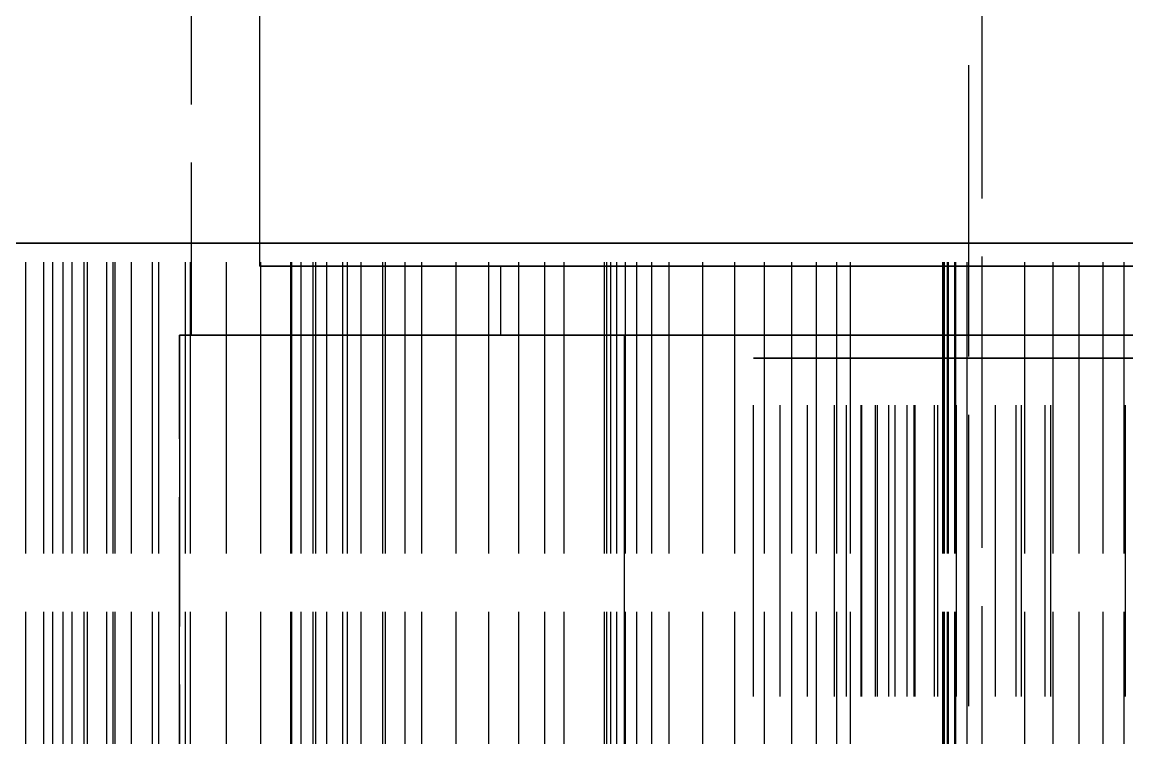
# Model space of a CAD drawing. Header units: millimetres. Extents: x -9 to 243, y -53 to 196.
# Drawn here: x 152.163 to 156.981, y 21.644 to 24.764 of the extents above; entities that cross this region are included whole.
import ezdxf

# ---------------------------------------------------------------- set-up
doc = ezdxf.new("R2010")
doc.units = ezdxf.units.MM
doc.linetypes.add('DASHED', pattern=[1.524, 1.27, -0.254])
doc.layers.add('HIDDEN', color=8, linetype='DASHED')

msp = doc.modelspace()

# ---------------------------------------------------------------- linework, layer by layer
at = {"layer": 'HIDDEN'}
for points in [[(156.35, -20.2), (156.35, 32.4)], [(156.29, 26.1), (156.29, -11.6)], [(153.2, 23.7), (153.2, 25.8)], [(152.9, 25.67574), (152.9, 23.4)], [(162.77063, 23.8), (162.16746, 23.8), (161.56429, 23.8), (160.96111, 23.8), (160.35794, 23.8), (159.75476, 23.8), (159.15159, 23.8), (158.54841, 23.8), (157.94524, 23.8), (157.34206, 23.8), (156.73889, 23.8), (156.13571, 23.8), (155.53254, 23.8), (154.92937, 23.8), (154.32619, 23.8), (153.72302, 23.8), (153.11984, 23.8), (152.51667, 23.8), (151.91349, 23.8)], [(151.91349, 23.8), (152.21508, 23.8), (152.51667, 23.8), (152.81825, 23.8), (153.11984, 23.8), (153.42143, 23.8), (153.72302, 23.8), (154.0246, 23.8), (154.32619, 23.8), (154.62778, 23.8), (154.92937, 23.8), (155.23095, 23.8), (155.53254, 23.8), (155.83413, 23.8), (156.13571, 23.8), (156.4373, 23.8), (156.73889, 23.8), (157.04048, 23.8), (157.34206, 23.8), (157.64365, 23.8), (157.94524, 23.8), (158.24683, 23.8), (158.54841, 23.8), (158.85, 23.8)], [(152.29646, 23.8), (152.13473, 23.8)], [(152.13473, 23.8), (152.29646, 23.8)], [(152.38156, 23.8), (152.17957, 23.8)], [(152.17957, 23.8), (152.25776, 23.8)], [(152.25776, 23.8), (152.17957, 23.8)], [(152.17957, 23.8), (152.38156, 23.8)], [(152.17957, 19.4), (152.17957, 23.8)], [(152.17957, 19.4), (152.17957, 23.8)], [(152.25776, 23.8), (152.34254, 23.8)], [(152.34254, 23.8), (152.25776, 23.8)], [(152.25776, 19.4), (152.25776, 23.8)], [(152.25776, 19.4), (152.25776, 23.8)], [(152.44796, 23.8), (152.29646, 23.8)], [(152.29646, 23.8), (152.44796, 23.8)], [(152.29646, 19.4), (152.29646, 23.8)], [(152.29646, 19.4), (152.29646, 23.8)], [(152.34254, 23.8), (152.43416, 23.8)], [(152.43416, 23.8), (152.34254, 23.8)], [(152.34254, 19.4), (152.34254, 23.8)], [(152.34254, 19.4), (152.34254, 23.8)], [(152.55946, 23.8), (152.38156, 23.8)], [(152.38156, 23.8), (152.55946, 23.8)], [(152.38156, 19.4), (152.38156, 23.8)], [(152.38156, 19.4), (152.38156, 23.8)], [(152.43416, 23.8), (152.5331, 23.8)], [(152.5331, 23.8), (152.43416, 23.8)], [(152.43416, 19.4), (152.43416, 23.8)], [(152.43416, 19.4), (152.43416, 23.8)], [(152.56935, 23.8), (152.44796, 23.8)], [(152.44796, 23.8), (152.56935, 23.8)], [(152.44796, 19.4), (152.44796, 23.8)], [(152.44796, 19.4), (152.44796, 23.8)], [(152.5331, 23.8), (152.64041, 23.8)], [(152.64041, 23.8), (152.5331, 23.8)], [(152.5331, 19.4), (152.5331, 23.8)], [(152.5331, 19.4), (152.5331, 23.8)], [(152.73148, 23.8), (152.55946, 23.8)], [(152.55946, 23.8), (152.73148, 23.8)], [(152.55946, 19.4), (152.55946, 23.8)], [(152.55946, 19.4), (152.55946, 23.8)], [(152.87501, 23.8), (152.87015, 23.8), (152.8653, 23.8), (152.86045, 23.8), (152.8556, 23.8), (152.85075, 23.8), (152.8459, 23.8), (152.84104, 23.8), (152.83619, 23.8), (152.83134, 23.8), (152.82649, 23.8), (152.82164, 23.8), (152.81679, 23.8), (152.81193, 23.8), (152.80708, 23.8), (152.80223, 23.8), (152.79738, 23.8), (152.79253, 23.8), (152.78768, 23.8), (152.78282, 23.8), (152.77797, 23.8), (152.77312, 23.8), (152.76827, 23.8), (152.76342, 23.8), (152.75857, 23.8), (152.75371, 23.8), (152.74886, 23.8), (152.74401, 23.8), (152.73916, 23.8), (152.73431, 23.8), (152.72946, 23.8), (152.7246, 23.8), (152.71975, 23.8), (152.7149, 23.8), (152.71005, 23.8), (152.7052, 23.8), (152.70035, 23.8), (152.69549, 23.8), (152.69064, 23.8), (152.68579, 23.8), (152.68094, 23.8), (152.67609, 23.8), (152.67124, 23.8), (152.66638, 23.8), (152.66153, 23.8), (152.65668, 23.8), (152.65183, 23.8), (152.64698, 23.8), (152.64213, 23.8), (152.63727, 23.8), (152.63242, 23.8), (152.62757, 23.8), (152.62272, 23.8), (152.61787, 23.8), (152.61302, 23.8), (152.60816, 23.8), (152.60331, 23.8), (152.59846, 23.8), (152.59361, 23.8), (152.58876, 23.8), (152.58391, 23.8), (152.57905, 23.8), (152.5742, 23.8), (152.56935, 23.8)], [(152.56935, 23.8), (152.5742, 23.8), (152.57905, 23.8), (152.58391, 23.8), (152.58876, 23.8), (152.59361, 23.8), (152.59846, 23.8), (152.60331, 23.8), (152.60816, 23.8), (152.61302, 23.8), (152.61787, 23.8), (152.62272, 23.8), (152.62757, 23.8), (152.63242, 23.8), (152.63727, 23.8), (152.64213, 23.8), (152.64698, 23.8), (152.65183, 23.8), (152.65668, 23.8), (152.66153, 23.8), (152.66638, 23.8), (152.67124, 23.8), (152.67609, 23.8), (152.68094, 23.8), (152.68579, 23.8), (152.69064, 23.8), (152.69549, 23.8), (152.70035, 23.8), (152.7052, 23.8), (152.71005, 23.8), (152.7149, 23.8), (152.71975, 23.8), (152.7246, 23.8), (152.72946, 23.8), (152.73431, 23.8), (152.73916, 23.8), (152.74401, 23.8), (152.74886, 23.8), (152.75371, 23.8), (152.75857, 23.8), (152.76342, 23.8), (152.76827, 23.8), (152.77312, 23.8), (152.77797, 23.8), (152.78282, 23.8), (152.78768, 23.8), (152.79253, 23.8), (152.79738, 23.8), (152.80223, 23.8), (152.80708, 23.8), (152.81193, 23.8), (152.81679, 23.8), (152.82164, 23.8), (152.82649, 23.8), (152.83134, 23.8), (152.83619, 23.8), (152.84104, 23.8), (152.8459, 23.8), (152.85075, 23.8), (152.8556, 23.8), (152.86045, 23.8), (152.8653, 23.8), (152.87015, 23.8), (152.87501, 23.8)], [(152.56935, 19.4), (152.56935, 23.8)], [(152.56935, 19.4), (152.56935, 23.8)], [(152.64041, 23.8), (152.75952, 23.8)], [(152.75952, 23.8), (152.64041, 23.8)], [(152.64041, 19.4), (152.64041, 23.8)], [(152.64041, 19.4), (152.64041, 23.8)], [(152.89697, 23.8), (152.73148, 23.8)], [(152.73148, 23.8), (152.89697, 23.8)], [(152.73148, 19.4), (152.73148, 23.8)], [(152.73148, 19.4), (152.73148, 23.8)], [(152.75952, 23.8), (152.87501, 23.8)], [(152.87501, 23.8), (152.75952, 23.8)], [(152.75952, 19.4), (152.75952, 23.8)], [(152.75952, 19.4), (152.75952, 23.8)], [(152.87501, 19.4), (152.87501, 23.8)], [(152.87501, 19.4), (152.87501, 23.8)], [(153.05501, 23.8), (152.89697, 23.8)], [(152.89697, 23.8), (153.05501, 23.8)], [(152.89697, 19.4), (152.89697, 23.8)], [(152.89697, 19.4), (152.89697, 23.8)], [(153.20404, 23.8), (153.05501, 23.8)], [(153.05501, 23.8), (153.20404, 23.8)], [(153.05501, 19.4), (153.05501, 23.8)], [(153.05501, 19.4), (153.05501, 23.8)], [(153.33972, 23.8), (153.20404, 23.8)], [(153.20404, 23.8), (153.33972, 23.8)], [(153.20404, 19.4), (153.20404, 23.8)], [(153.20404, 19.4), (153.20404, 23.8)], [(153.58166, 23.8), (153.33554, 23.8)], [(153.33554, 23.8), (153.37988, 23.8)], [(153.37988, 23.8), (153.33554, 23.8)], [(153.33554, 23.8), (153.58166, 23.8)], [(153.33554, 19.4), (153.33554, 23.8)], [(153.33554, 19.4), (153.33554, 23.8)], [(153.4442, 23.8), (153.33972, 23.8)], [(153.33972, 23.8), (153.4442, 23.8)], [(153.33972, 19.4), (153.33972, 23.8)], [(153.33972, 19.4), (153.33972, 23.8)], [(153.37988, 23.8), (153.4321, 23.8)], [(153.4321, 23.8), (153.37988, 23.8)], [(153.37988, 19.4), (153.37988, 23.8)], [(153.37988, 19.4), (153.37988, 23.8)], [(153.4321, 23.8), (153.49259, 23.8)], [(153.49259, 23.8), (153.4321, 23.8)], [(153.4321, 19.4), (153.4321, 23.8)], [(153.4321, 19.4), (153.4321, 23.8)], [(153.83323, 23.8), (153.82705, 23.8), (153.82088, 23.8), (153.8147, 23.8), (153.80853, 23.8), (153.80235, 23.8), (153.79618, 23.8), (153.79, 23.8), (153.78383, 23.8), (153.77765, 23.8), (153.77148, 23.8), (153.7653, 23.8), (153.75913, 23.8), (153.75295, 23.8), (153.74678, 23.8), (153.7406, 23.8), (153.73443, 23.8), (153.72825, 23.8), (153.72208, 23.8), (153.7159, 23.8), (153.70973, 23.8), (153.70355, 23.8), (153.69738, 23.8), (153.6912, 23.8), (153.68503, 23.8), (153.67885, 23.8), (153.67268, 23.8), (153.6665, 23.8), (153.66033, 23.8), (153.65415, 23.8), (153.64798, 23.8), (153.6418, 23.8), (153.63563, 23.8), (153.62945, 23.8), (153.62328, 23.8), (153.6171, 23.8), (153.61093, 23.8), (153.60475, 23.8), (153.59858, 23.8), (153.5924, 23.8), (153.58623, 23.8), (153.58005, 23.8), (153.57388, 23.8), (153.5677, 23.8), (153.56153, 23.8), (153.55535, 23.8), (153.54918, 23.8), (153.543, 23.8), (153.53683, 23.8), (153.53065, 23.8), (153.52448, 23.8), (153.5183, 23.8), (153.51213, 23.8), (153.50595, 23.8), (153.49978, 23.8), (153.4936, 23.8), (153.48743, 23.8), (153.48125, 23.8), (153.47508, 23.8), (153.4689, 23.8), (153.46273, 23.8), (153.45655, 23.8), (153.45038, 23.8), (153.4442, 23.8)], [(153.4442, 23.8), (153.45038, 23.8), (153.45655, 23.8), (153.46273, 23.8), (153.4689, 23.8), (153.47508, 23.8), (153.48125, 23.8), (153.48743, 23.8), (153.4936, 23.8), (153.49978, 23.8), (153.50595, 23.8), (153.51213, 23.8), (153.5183, 23.8), (153.52448, 23.8), (153.53065, 23.8), (153.53683, 23.8), (153.543, 23.8), (153.54918, 23.8), (153.55535, 23.8), (153.56153, 23.8), (153.5677, 23.8), (153.57388, 23.8), (153.58005, 23.8), (153.58623, 23.8), (153.5924, 23.8), (153.59858, 23.8), (153.60475, 23.8), (153.61093, 23.8), (153.6171, 23.8), (153.62328, 23.8), (153.62945, 23.8), (153.63563, 23.8), (153.6418, 23.8), (153.64798, 23.8), (153.65415, 23.8), (153.66033, 23.8), (153.6665, 23.8), (153.67268, 23.8), (153.67885, 23.8), (153.68503, 23.8), (153.6912, 23.8), (153.69738, 23.8), (153.70355, 23.8), (153.70973, 23.8), (153.7159, 23.8), (153.72208, 23.8), (153.72825, 23.8), (153.73443, 23.8), (153.7406, 23.8), (153.74678, 23.8), (153.75295, 23.8), (153.75913, 23.8), (153.7653, 23.8), (153.77148, 23.8), (153.77765, 23.8), (153.78383, 23.8), (153.79, 23.8), (153.79618, 23.8), (153.80235, 23.8), (153.80853, 23.8), (153.8147, 23.8), (153.82088, 23.8), (153.82705, 23.8), (153.83323, 23.8)], [(153.4442, 19.4), (153.4442, 23.8)], [(153.4442, 19.4), (153.4442, 23.8)], [(153.49259, 23.8), (153.56204, 23.8)], [(153.56204, 23.8), (153.49259, 23.8)], [(153.49259, 19.4), (153.49259, 23.8)], [(153.49259, 19.4), (153.49259, 23.8)], [(153.56204, 23.8), (153.64181, 23.8)], [(153.64181, 23.8), (153.56204, 23.8)], [(153.56204, 19.4), (153.56204, 23.8)], [(153.56204, 19.4), (153.56204, 23.8)], [(153.7475, 23.8), (153.58166, 23.8)], [(153.58166, 23.8), (153.7475, 23.8)], [(153.58166, 19.4), (153.58166, 23.8)], [(153.58166, 19.4), (153.58166, 23.8)], [(153.64181, 23.8), (153.73627, 23.8)], [(153.73627, 23.8), (153.64181, 23.8)], [(153.64181, 19.4), (153.64181, 23.8)], [(153.64181, 19.4), (153.64181, 23.8)], [(153.73627, 23.8), (153.83323, 23.8)], [(153.83323, 23.8), (153.73627, 23.8)], [(153.73627, 19.4), (153.73627, 23.8)], [(153.73627, 19.4), (153.73627, 23.8)], [(153.90602, 23.8), (153.7475, 23.8)], [(153.7475, 23.8), (153.90602, 23.8)], [(153.7475, 19.4), (153.7475, 23.8)], [(153.7475, 19.4), (153.7475, 23.8)], [(153.83323, 19.4), (153.83323, 23.8)], [(153.83323, 19.4), (153.83323, 23.8)], [(154.05653, 23.8), (153.90602, 23.8)], [(153.90602, 23.8), (154.05653, 23.8)], [(153.90602, 19.4), (153.90602, 23.8)], [(153.90602, 19.4), (153.90602, 23.8)], [(154.19799, 23.8), (154.05653, 23.8)], [(154.05653, 23.8), (154.19799, 23.8)], [(154.05653, 19.4), (154.05653, 23.8)], [(154.05653, 19.4), (154.05653, 23.8)], [(154.3286, 23.8), (154.19799, 23.8)], [(154.19799, 23.8), (154.3286, 23.8)], [(154.19799, 19.4), (154.19799, 23.8)], [(154.19799, 19.4), (154.19799, 23.8)], [(154.44324, 23.8), (154.3286, 23.8)], [(154.3286, 23.8), (154.44324, 23.8)], [(154.3286, 19.4), (154.3286, 23.8)], [(154.3286, 19.4), (154.3286, 23.8)], [(154.5268, 23.8), (154.44324, 23.8)], [(154.44324, 23.8), (154.5268, 23.8)], [(154.44324, 19.4), (154.44324, 23.8)], [(154.44324, 19.4), (154.44324, 23.8)], [(154.98424, 23.8), (154.97698, 23.8), (154.96972, 23.8), (154.96246, 23.8), (154.9552, 23.8), (154.94794, 23.8), (154.94068, 23.8), (154.93342, 23.8), (154.92616, 23.8), (154.91889, 23.8), (154.91163, 23.8), (154.90437, 23.8), (154.89711, 23.8), (154.88985, 23.8), (154.88259, 23.8), (154.87533, 23.8), (154.86807, 23.8), (154.86081, 23.8), (154.85354, 23.8), (154.84628, 23.8), (154.83902, 23.8), (154.83176, 23.8), (154.8245, 23.8), (154.81724, 23.8), (154.80998, 23.8), (154.80272, 23.8), (154.79546, 23.8), (154.7882, 23.8), (154.78093, 23.8), (154.77367, 23.8), (154.76641, 23.8), (154.75915, 23.8), (154.75189, 23.8), (154.74463, 23.8), (154.73737, 23.8), (154.73011, 23.8), (154.72285, 23.8), (154.71558, 23.8), (154.70832, 23.8), (154.70106, 23.8), (154.6938, 23.8), (154.68654, 23.8), (154.67928, 23.8), (154.67202, 23.8), (154.66476, 23.8), (154.6575, 23.8), (154.65024, 23.8), (154.64297, 23.8), (154.63571, 23.8), (154.62845, 23.8), (154.62119, 23.8), (154.61393, 23.8), (154.60667, 23.8), (154.59941, 23.8), (154.59215, 23.8), (154.58489, 23.8), (154.57763, 23.8), (154.57036, 23.8), (154.5631, 23.8), (154.55584, 23.8), (154.54858, 23.8), (154.54132, 23.8), (154.53406, 23.8), (154.5268, 23.8)], [(154.5268, 23.8), (154.53406, 23.8), (154.54132, 23.8), (154.54858, 23.8), (154.55584, 23.8), (154.5631, 23.8), (154.57036, 23.8), (154.57763, 23.8), (154.58489, 23.8), (154.59215, 23.8), (154.59941, 23.8), (154.60667, 23.8), (154.61393, 23.8), (154.62119, 23.8), (154.62845, 23.8), (154.63571, 23.8), (154.64297, 23.8), (154.65024, 23.8), (154.6575, 23.8), (154.66476, 23.8), (154.67202, 23.8), (154.67928, 23.8), (154.68654, 23.8), (154.6938, 23.8), (154.70106, 23.8), (154.70832, 23.8), (154.71558, 23.8), (154.72285, 23.8), (154.73011, 23.8), (154.73737, 23.8), (154.74463, 23.8), (154.75189, 23.8), (154.75915, 23.8), (154.76641, 23.8), (154.77367, 23.8), (154.78093, 23.8), (154.7882, 23.8), (154.79546, 23.8), (154.80272, 23.8), (154.80998, 23.8), (154.81724, 23.8), (154.8245, 23.8), (154.83176, 23.8), (154.83902, 23.8), (154.84628, 23.8), (154.85354, 23.8), (154.86081, 23.8), (154.86807, 23.8), (154.87533, 23.8), (154.88259, 23.8), (154.88985, 23.8), (154.89711, 23.8), (154.90437, 23.8), (154.91163, 23.8), (154.91889, 23.8), (154.92616, 23.8), (154.93342, 23.8), (154.94068, 23.8), (154.94794, 23.8), (154.9552, 23.8), (154.96246, 23.8), (154.96972, 23.8), (154.97698, 23.8), (154.98424, 23.8)], [(154.5268, 19.4), (154.5268, 23.8)], [(154.5268, 19.4), (154.5268, 23.8)], [(154.98423, 23.8), (154.70343, 23.8)], [(154.70343, 23.8), (154.71221, 23.8)], [(154.71221, 23.8), (154.70343, 23.8)], [(154.70343, 23.8), (154.98423, 23.8)], [(154.70343, 19.4), (154.70343, 23.8)], [(154.70343, 19.4), (154.70343, 23.8)], [(154.71221, 23.8), (154.72987, 23.8)], [(154.72987, 23.8), (154.71221, 23.8)], [(154.71221, 19.4), (154.71221, 23.8)], [(154.71221, 19.4), (154.71221, 23.8)], [(154.72987, 23.8), (154.75691, 23.8)], [(154.75691, 23.8), (154.72987, 23.8)], [(154.72987, 19.4), (154.72987, 23.8)], [(154.72987, 19.4), (154.72987, 23.8)], [(154.75691, 23.8), (154.79419, 23.8)], [(154.79419, 23.8), (154.75691, 23.8)], [(154.75691, 19.4), (154.75691, 23.8)], [(154.75691, 19.4), (154.75691, 23.8)], [(154.79419, 23.8), (154.84335, 23.8)], [(154.84335, 23.8), (154.79419, 23.8)], [(154.79419, 19.4), (154.79419, 23.8)], [(154.79419, 19.4), (154.79419, 23.8)], [(154.84335, 23.8), (154.90953, 23.8)], [(154.90953, 23.8), (154.84335, 23.8)], [(154.84335, 19.4), (154.84335, 23.8)], [(154.84335, 19.4), (154.84335, 23.8)], [(154.90953, 23.8), (154.98424, 23.8)], [(154.98424, 23.8), (154.90953, 23.8)], [(154.90953, 19.4), (154.90953, 23.8)], [(154.90953, 19.4), (154.90953, 23.8)], [(155.13162, 23.8), (154.98423, 23.8)], [(154.98423, 23.8), (155.13162, 23.8)], [(154.98423, 19.4), (154.98423, 23.8)], [(154.98423, 19.4), (154.98423, 23.8)], [(154.98424, 19.4), (154.98424, 23.8)], [(154.98424, 19.4), (154.98424, 23.8)], [(155.27056, 23.8), (155.13162, 23.8)], [(155.13162, 23.8), (155.27056, 23.8)], [(155.13162, 19.4), (155.13162, 23.8)], [(155.13162, 19.4), (155.13162, 23.8)], [(155.40031, 23.8), (155.27056, 23.8)], [(155.27056, 23.8), (155.40031, 23.8)], [(155.27056, 19.4), (155.27056, 23.8)], [(155.27056, 19.4), (155.27056, 23.8)], [(155.51974, 23.8), (155.40031, 23.8)], [(155.40031, 23.8), (155.51974, 23.8)], [(155.40031, 19.4), (155.40031, 23.8)], [(155.40031, 19.4), (155.40031, 23.8)], [(155.62691, 23.8), (155.51974, 23.8)], [(155.51974, 23.8), (155.62691, 23.8)], [(155.51974, 19.4), (155.51974, 23.8)], [(155.51974, 19.4), (155.51974, 23.8)], [(155.71611, 23.8), (155.62691, 23.8)], [(155.62691, 23.8), (155.71611, 23.8)], [(155.62691, 19.4), (155.62691, 23.8)], [(155.62691, 19.4), (155.62691, 23.8)], [(155.77553, 23.8), (155.71611, 23.8)], [(155.71611, 23.8), (155.77553, 23.8)], [(155.71611, 19.4), (155.71611, 23.8)], [(155.71611, 19.4), (155.71611, 23.8)], [(156.28382, 23.8), (156.27575, 23.8), (156.26768, 23.8), (156.25961, 23.8), (156.25154, 23.8), (156.24348, 23.8), (156.23541, 23.8), (156.22734, 23.8), (156.21927, 23.8), (156.2112, 23.8), (156.20314, 23.8), (156.19507, 23.8), (156.187, 23.8), (156.17893, 23.8), (156.17086, 23.8), (156.1628, 23.8), (156.15473, 23.8), (156.14666, 23.8), (156.13859, 23.8), (156.13052, 23.8), (156.12246, 23.8), (156.11439, 23.8), (156.10632, 23.8), (156.09825, 23.8), (156.09018, 23.8), (156.08212, 23.8), (156.07405, 23.8), (156.06598, 23.8), (156.05791, 23.8), (156.04984, 23.8), (156.04178, 23.8), (156.03371, 23.8), (156.02564, 23.8), (156.01757, 23.8), (156.0095, 23.8), (156.00144, 23.8), (155.99337, 23.8), (155.9853, 23.8), (155.97723, 23.8), (155.96916, 23.8), (155.9611, 23.8), (155.95303, 23.8), (155.94496, 23.8), (155.93689, 23.8), (155.92882, 23.8), (155.92076, 23.8), (155.91269, 23.8), (155.90462, 23.8), (155.89655, 23.8), (155.88848, 23.8), (155.88041, 23.8), (155.87235, 23.8), (155.86428, 23.8), (155.85621, 23.8), (155.84814, 23.8), (155.84007, 23.8), (155.83201, 23.8), (155.82394, 23.8), (155.81587, 23.8), (155.8078, 23.8), (155.79973, 23.8), (155.79167, 23.8), (155.7836, 23.8), (155.77553, 23.8)], [(155.77553, 23.8), (155.7836, 23.8), (155.79167, 23.8), (155.79973, 23.8), (155.8078, 23.8), (155.81587, 23.8), (155.82394, 23.8), (155.83201, 23.8), (155.84007, 23.8), (155.84814, 23.8), (155.85621, 23.8), (155.86428, 23.8), (155.87235, 23.8), (155.88041, 23.8), (155.88848, 23.8), (155.89655, 23.8), (155.90462, 23.8), (155.91269, 23.8), (155.92076, 23.8), (155.92882, 23.8), (155.93689, 23.8), (155.94496, 23.8), (155.95303, 23.8), (155.9611, 23.8), (155.96916, 23.8), (155.97723, 23.8), (155.9853, 23.8), (155.99337, 23.8), (156.00144, 23.8), (156.0095, 23.8), (156.01757, 23.8), (156.02564, 23.8), (156.03371, 23.8), (156.04178, 23.8), (156.04984, 23.8), (156.05791, 23.8), (156.06598, 23.8), (156.07405, 23.8), (156.08212, 23.8), (156.09018, 23.8), (156.09825, 23.8), (156.10632, 23.8), (156.11439, 23.8), (156.12246, 23.8), (156.13052, 23.8), (156.13859, 23.8), (156.14666, 23.8), (156.15473, 23.8), (156.1628, 23.8), (156.17086, 23.8), (156.17893, 23.8), (156.187, 23.8), (156.19507, 23.8), (156.20314, 23.8), (156.2112, 23.8), (156.21927, 23.8), (156.22734, 23.8), (156.23541, 23.8), (156.24348, 23.8), (156.25154, 23.8), (156.25961, 23.8), (156.26768, 23.8), (156.27575, 23.8), (156.28382, 23.8)], [(155.77553, 19.4), (155.77553, 23.8)], [(155.77553, 19.4), (155.77553, 23.8)], [(156.18597, 23.8), (156.17853, 23.8)], [(156.17853, 23.8), (156.18221, 23.8)], [(156.18221, 23.8), (156.17853, 23.8)], [(156.17853, 23.8), (156.18597, 23.8)], [(156.17853, 19.4), (156.17853, 23.8)], [(156.17853, 19.4), (156.17853, 23.8)], [(156.18221, 23.8), (156.19887, 23.8)], [(156.19887, 23.8), (156.18221, 23.8)], [(156.18221, 19.4), (156.18221, 23.8)], [(156.18221, 19.4), (156.18221, 23.8)], [(156.20355, 23.8), (156.18597, 23.8)], [(156.18597, 23.8), (156.20355, 23.8)], [(156.18597, 19.4), (156.18597, 23.8)], [(156.18597, 19.4), (156.18597, 23.8)], [(156.19887, 23.8), (156.23422, 23.8)], [(156.23422, 23.8), (156.19887, 23.8)], [(156.19887, 19.4), (156.19887, 23.8)], [(156.19887, 19.4), (156.19887, 23.8)], [(156.23067, 23.8), (156.20355, 23.8)], [(156.20355, 23.8), (156.23067, 23.8)], [(156.20355, 19.4), (156.20355, 23.8)], [(156.20355, 19.4), (156.20355, 23.8)], [(156.53535, 23.8), (156.23067, 23.8)], [(156.23067, 23.8), (156.53535, 23.8)], [(156.23067, 19.4), (156.23067, 23.8)], [(156.23067, 19.4), (156.23067, 23.8)], [(156.23422, 23.8), (156.28382, 23.8)], [(156.28382, 23.8), (156.23422, 23.8)], [(156.23422, 19.4), (156.23422, 23.8)], [(156.23422, 19.4), (156.23422, 23.8)], [(156.28382, 19.4), (156.28382, 23.8)], [(156.28382, 19.4), (156.28382, 23.8)], [(156.65864, 23.8), (156.53535, 23.8)], [(156.53535, 23.8), (156.65864, 23.8)], [(156.53535, 19.4), (156.53535, 23.8)], [(156.53535, 19.4), (156.53535, 23.8)], [(156.77266, 23.8), (156.65864, 23.8)], [(156.65864, 23.8), (156.77266, 23.8)], [(156.65864, 19.4), (156.65864, 23.8)], [(156.65864, 19.4), (156.65864, 23.8)], [(156.87665, 23.8), (156.77266, 23.8)], [(156.77266, 23.8), (156.87665, 23.8)], [(156.77266, 19.4), (156.77266, 23.8)], [(156.77266, 19.4), (156.77266, 23.8)], [(156.96947, 23.8), (156.87665, 23.8)], [(156.87665, 23.8), (156.96947, 23.8)], [(156.87665, 19.4), (156.87665, 23.8)], [(156.87665, 19.4), (156.87665, 23.8)], [(157.04908, 23.8), (156.96947, 23.8)], [(156.96947, 23.8), (157.04908, 23.8)], [(156.96947, 19.4), (156.96947, 23.8)], [(156.96947, 19.4), (156.96947, 23.8)], [(157.14603, 23.7), (156.96667, 23.7), (156.7873, 23.7), (156.60794, 23.7), (156.42857, 23.7), (156.24921, 23.7), (156.06984, 23.7), (155.89048, 23.7), (155.71111, 23.7), (155.53175, 23.7), (155.35238, 23.7), (155.17302, 23.7), (154.99365, 23.7), (154.81429, 23.7), (154.63492, 23.7), (154.45556, 23.7), (154.27619, 23.7), (154.09683, 23.7), (153.91746, 23.7), (153.7381, 23.7), (153.55873, 23.7), (153.37937, 23.7), (153.2, 23.7)], [(153.2, 23.7), (153.28968, 23.7), (153.37937, 23.7), (153.46905, 23.7), (153.55873, 23.7), (153.64841, 23.7), (153.7381, 23.7), (153.82778, 23.7), (153.91746, 23.7), (154.00714, 23.7), (154.09683, 23.7), (154.18651, 23.7), (154.27619, 23.7), (154.36587, 23.7), (154.45556, 23.7), (154.54524, 23.7), (154.63492, 23.7), (154.7246, 23.7), (154.81429, 23.7), (154.90397, 23.7), (154.99365, 23.7), (155.08333, 23.7), (155.17302, 23.7), (155.2627, 23.7), (155.35238, 23.7), (155.44206, 23.7), (155.53175, 23.7), (155.62143, 23.7), (155.71111, 23.7), (155.80079, 23.7), (155.89048, 23.7), (155.98016, 23.7), (156.06984, 23.7), (156.15952, 23.7), (156.24921, 23.7), (156.33889, 23.7), (156.42857, 23.7), (156.51825, 23.7), (156.60794, 23.7), (156.69762, 23.7), (156.7873, 23.7), (156.87698, 23.7), (156.96667, 23.7), (157.05635, 23.7)], [(157.0246, 23.7), (156.87857, 23.7), (156.73254, 23.7), (156.58651, 23.7), (156.44048, 23.7), (156.29444, 23.7), (156.14841, 23.7), (156.00238, 23.7), (155.85635, 23.7), (155.71032, 23.7), (155.56429, 23.7), (155.41825, 23.7), (155.27222, 23.7), (155.12619, 23.7), (154.98016, 23.7), (154.83413, 23.7), (154.6881, 23.7), (154.54206, 23.7), (154.39603, 23.7), (154.25, 23.7)], [(154.25, 23.7), (154.32302, 23.7), (154.39603, 23.7), (154.46905, 23.7), (154.54206, 23.7), (154.61508, 23.7), (154.6881, 23.7), (154.76111, 23.7), (154.83413, 23.7), (154.90714, 23.7), (154.98016, 23.7), (155.05317, 23.7), (155.12619, 23.7), (155.19921, 23.7), (155.27222, 23.7), (155.34524, 23.7), (155.41825, 23.7), (155.49127, 23.7), (155.56429, 23.7), (155.6373, 23.7), (155.71032, 23.7), (155.78333, 23.7), (155.85635, 23.7), (155.92937, 23.7), (156.00238, 23.7), (156.0754, 23.7), (156.14841, 23.7), (156.22143, 23.7), (156.29444, 23.7), (156.36746, 23.7), (156.44048, 23.7), (156.51349, 23.7), (156.58651, 23.7), (156.65952, 23.7), (156.73254, 23.7), (156.80556, 23.7), (156.87857, 23.7), (156.95159, 23.7), (157.0246, 23.7)], [(154.25, 23.4), (154.25, 23.7)], [(157.04048, 23.4), (156.85, 23.4), (156.65952, 23.4), (156.46905, 23.4), (156.27857, 23.4), (156.0881, 23.4), (155.89762, 23.4), (155.70714, 23.4), (155.51667, 23.4), (155.32619, 23.4), (155.13571, 23.4), (154.94524, 23.4), (154.75476, 23.4), (154.56429, 23.4), (154.37381, 23.4), (154.18333, 23.4), (153.99286, 23.4), (153.80238, 23.4), (153.6119, 23.4), (153.42143, 23.4), (153.23095, 23.4), (153.04048, 23.4), (152.85, 23.4)], [(152.85, 23.4), (152.94524, 23.4), (153.04048, 23.4), (153.13571, 23.4), (153.23095, 23.4), (153.32619, 23.4), (153.42143, 23.4), (153.51667, 23.4), (153.6119, 23.4), (153.70714, 23.4), (153.80238, 23.4), (153.89762, 23.4), (153.99286, 23.4), (154.0881, 23.4), (154.18333, 23.4), (154.27857, 23.4), (154.37381, 23.4), (154.46905, 23.4), (154.56429, 23.4), (154.65952, 23.4), (154.75476, 23.4), (154.85, 23.4), (154.94524, 23.4), (155.04048, 23.4), (155.13571, 23.4), (155.23095, 23.4), (155.32619, 23.4), (155.42143, 23.4), (155.51667, 23.4), (155.6119, 23.4), (155.70714, 23.4), (155.80238, 23.4), (155.89762, 23.4), (155.99286, 23.4), (156.0881, 23.4), (156.18333, 23.4), (156.27857, 23.4), (156.37381, 23.4), (156.46905, 23.4), (156.56429, 23.4), (156.65952, 23.4), (156.75476, 23.4), (156.85, 23.4), (156.94524, 23.4), (157.04048, 23.4)], [(157.04048, 23.4), (156.85, 23.4), (156.65952, 23.4), (156.46905, 23.4), (156.27857, 23.4), (156.0881, 23.4), (155.89762, 23.4), (155.70714, 23.4), (155.51667, 23.4), (155.32619, 23.4), (155.13571, 23.4), (154.94524, 23.4), (154.75476, 23.4), (154.56429, 23.4), (154.37381, 23.4), (154.18333, 23.4), (153.99286, 23.4), (153.80238, 23.4), (153.6119, 23.4), (153.42143, 23.4), (153.23095, 23.4), (153.04048, 23.4), (152.85, 23.4)], [(152.85, 23.4), (152.94524, 23.4), (153.04048, 23.4), (153.13571, 23.4), (153.23095, 23.4), (153.32619, 23.4), (153.42143, 23.4), (153.51667, 23.4), (153.6119, 23.4), (153.70714, 23.4), (153.80238, 23.4), (153.89762, 23.4), (153.99286, 23.4), (154.0881, 23.4), (154.18333, 23.4), (154.27857, 23.4), (154.37381, 23.4), (154.46905, 23.4), (154.56429, 23.4), (154.65952, 23.4), (154.75476, 23.4), (154.85, 23.4), (154.94524, 23.4), (155.04048, 23.4), (155.13571, 23.4), (155.23095, 23.4), (155.32619, 23.4), (155.42143, 23.4), (155.51667, 23.4), (155.6119, 23.4), (155.70714, 23.4), (155.80238, 23.4), (155.89762, 23.4), (155.99286, 23.4), (156.0881, 23.4), (156.18333, 23.4), (156.27857, 23.4), (156.37381, 23.4), (156.46905, 23.4), (156.56429, 23.4), (156.65952, 23.4), (156.75476, 23.4), (156.85, 23.4), (156.94524, 23.4), (157.04048, 23.4)], [(152.85, 23.4), (152.85, 19.9)], [(152.85, 19.9), (152.85, 23.4)], [(157.05556, 23.4), (156.86667, 23.4), (156.67778, 23.4), (156.48889, 23.4), (156.3, 23.4), (156.11111, 23.4), (155.92222, 23.4), (155.73333, 23.4), (155.54444, 23.4), (155.35556, 23.4), (155.16667, 23.4), (154.97778, 23.4), (154.78889, 23.4), (154.6, 23.4), (154.41111, 23.4), (154.22222, 23.4), (154.03333, 23.4), (153.84444, 23.4), (153.65556, 23.4), (153.46667, 23.4), (153.27778, 23.4), (153.08889, 23.4), (152.9, 23.4)], [(152.9, 23.4), (152.99444, 23.4), (153.08889, 23.4), (153.18333, 23.4), (153.27778, 23.4), (153.37222, 23.4), (153.46667, 23.4), (153.56111, 23.4), (153.65556, 23.4), (153.75, 23.4), (153.84444, 23.4), (153.93889, 23.4), (154.03333, 23.4), (154.12778, 23.4), (154.22222, 23.4), (154.31667, 23.4), (154.41111, 23.4), (154.50556, 23.4), (154.6, 23.4), (154.69444, 23.4), (154.78889, 23.4), (154.88333, 23.4), (154.97778, 23.4), (155.07222, 23.4), (155.16667, 23.4), (155.26111, 23.4), (155.35556, 23.4), (155.45, 23.4), (155.54444, 23.4), (155.63889, 23.4), (155.73333, 23.4), (155.82778, 23.4), (155.92222, 23.4), (156.01667, 23.4), (156.11111, 23.4), (156.20556, 23.4), (156.3, 23.4), (156.39444, 23.4), (156.48889, 23.4), (156.58333, 23.4), (156.67778, 23.4), (156.77222, 23.4), (156.86667, 23.4), (156.96111, 23.4), (157.05556, 23.4)], [(157.0246, 23.4), (156.87857, 23.4), (156.73254, 23.4), (156.58651, 23.4), (156.44048, 23.4), (156.29444, 23.4), (156.14841, 23.4), (156.00238, 23.4), (155.85635, 23.4), (155.71032, 23.4), (155.56429, 23.4), (155.41825, 23.4), (155.27222, 23.4), (155.12619, 23.4), (154.98016, 23.4), (154.83413, 23.4), (154.6881, 23.4), (154.54206, 23.4), (154.39603, 23.4), (154.25, 23.4)], [(154.25, 23.4), (154.32302, 23.4), (154.39603, 23.4), (154.46905, 23.4), (154.54206, 23.4), (154.61508, 23.4), (154.6881, 23.4), (154.76111, 23.4), (154.83413, 23.4), (154.90714, 23.4), (154.98016, 23.4), (155.05317, 23.4), (155.12619, 23.4), (155.19921, 23.4), (155.27222, 23.4), (155.34524, 23.4), (155.41825, 23.4), (155.49127, 23.4), (155.56429, 23.4), (155.6373, 23.4), (155.71032, 23.4), (155.78333, 23.4), (155.85635, 23.4), (155.92937, 23.4), (156.00238, 23.4), (156.0754, 23.4), (156.14841, 23.4), (156.22143, 23.4), (156.29444, 23.4), (156.36746, 23.4), (156.44048, 23.4), (156.51349, 23.4), (156.58651, 23.4), (156.65952, 23.4), (156.73254, 23.4), (156.80556, 23.4), (156.87857, 23.4), (156.95159, 23.4), (157.0246, 23.4)], [(156.98111, 23.4), (156.85222, 23.4), (156.72333, 23.4), (156.59444, 23.4), (156.46556, 23.4), (156.33667, 23.4), (156.20778, 23.4), (156.07889, 23.4), (155.95, 23.4), (155.82111, 23.4), (155.69222, 23.4), (155.56333, 23.4), (155.43444, 23.4), (155.30556, 23.4), (155.17667, 23.4), (155.04778, 23.4), (154.91889, 23.4), (154.79, 23.4)], [(154.79, 23.4), (154.85444, 23.4), (154.91889, 23.4), (154.98333, 23.4), (155.04778, 23.4), (155.11222, 23.4), (155.17667, 23.4), (155.24111, 23.4), (155.30556, 23.4), (155.37, 23.4), (155.43444, 23.4), (155.49889, 23.4), (155.56333, 23.4), (155.62778, 23.4), (155.69222, 23.4), (155.75667, 23.4), (155.82111, 23.4), (155.88556, 23.4), (155.95, 23.4), (156.01444, 23.4), (156.07889, 23.4), (156.14333, 23.4), (156.20778, 23.4), (156.27222, 23.4), (156.33667, 23.4), (156.40111, 23.4), (156.46556, 23.4), (156.53, 23.4), (156.59444, 23.4), (156.65889, 23.4), (156.72333, 23.4), (156.78778, 23.4), (156.85222, 23.4), (156.91667, 23.4), (156.98111, 23.4)], [(156.98111, 23.4), (156.85222, 23.4), (156.72333, 23.4), (156.59444, 23.4), (156.46556, 23.4), (156.33667, 23.4), (156.20778, 23.4), (156.07889, 23.4), (155.95, 23.4), (155.82111, 23.4), (155.69222, 23.4), (155.56333, 23.4), (155.43444, 23.4), (155.30556, 23.4), (155.17667, 23.4), (155.04778, 23.4), (154.91889, 23.4), (154.79, 23.4)], [(154.79, 23.4), (154.85444, 23.4), (154.91889, 23.4), (154.98333, 23.4), (155.04778, 23.4), (155.11222, 23.4), (155.17667, 23.4), (155.24111, 23.4), (155.30556, 23.4), (155.37, 23.4), (155.43444, 23.4), (155.49889, 23.4), (155.56333, 23.4), (155.62778, 23.4), (155.69222, 23.4), (155.75667, 23.4), (155.82111, 23.4), (155.88556, 23.4), (155.95, 23.4), (156.01444, 23.4), (156.07889, 23.4), (156.14333, 23.4), (156.20778, 23.4), (156.27222, 23.4), (156.33667, 23.4), (156.40111, 23.4), (156.46556, 23.4), (156.53, 23.4), (156.59444, 23.4), (156.65889, 23.4), (156.72333, 23.4), (156.78778, 23.4), (156.85222, 23.4), (156.91667, 23.4), (156.98111, 23.4)], [(154.79, 19.9), (154.79, 23.4)], [(154.79, -11.6), (154.79, 23.4)], [(155.35227, 23.3), (155.4694, 23.3)], [(155.4694, 23.3), (155.35227, 23.3)], [(155.35227, 20.3), (155.35227, 23.3)], [(155.35227, 20.3), (155.35227, 23.3)], [(155.4694, 23.3), (155.58758, 23.3)], [(155.58758, 23.3), (155.4694, 23.3)], [(155.4694, 20.3), (155.4694, 23.3)], [(155.4694, 20.3), (155.4694, 23.3)], [(155.58758, 23.3), (155.70621, 23.3)], [(155.70621, 23.3), (155.58758, 23.3)], [(155.58758, 20.3), (155.58758, 23.3)], [(155.58758, 20.3), (155.58758, 23.3)], [(155.70621, 23.3), (155.82466, 23.3)], [(155.82466, 23.3), (155.70621, 23.3)], [(155.70621, 20.3), (155.70621, 23.3)], [(155.70621, 20.3), (155.70621, 23.3)], [(155.75786, 23.3), (155.88389, 23.3)], [(155.82227, 23.3), (155.75786, 23.3)], [(155.75786, 23.3), (155.82227, 23.3)], [(155.88389, 23.3), (155.75786, 23.3)], [(155.75786, 20.3), (155.75786, 23.3)], [(155.75786, 20.3), (155.75786, 23.3)], [(155.89302, 23.3), (155.82227, 23.3)], [(155.82227, 23.3), (155.89302, 23.3)], [(155.82227, 20.3), (155.82227, 23.3)], [(155.82227, 20.3), (155.82227, 23.3)], [(155.82466, 23.3), (155.94218, 23.3)], [(155.94218, 23.3), (155.82466, 23.3)], [(155.82466, 20.3), (155.82466, 23.3)], [(155.82466, 20.3), (155.82466, 23.3)], [(155.88389, 23.3), (156.02237, 23.3)], [(156.02237, 23.3), (155.88389, 23.3)], [(155.88389, 20.3), (155.88389, 23.3)], [(155.88389, 20.3), (155.88389, 23.3)], [(155.96986, 23.3), (155.89302, 23.3)], [(155.89302, 23.3), (155.96986, 23.3)], [(155.89302, 20.3), (155.89302, 23.3)], [(155.89302, 20.3), (155.89302, 23.3)], [(155.94218, 23.3), (156.05752, 23.3)], [(156.05752, 23.3), (155.94218, 23.3)], [(155.94218, 20.3), (155.94218, 23.3)], [(155.94218, 20.3), (155.94218, 23.3)], [(156.05268, 23.3), (155.96986, 23.3)], [(155.96986, 23.3), (156.05268, 23.3)], [(155.96986, 20.3), (155.96986, 23.3)], [(155.96986, 20.3), (155.96986, 23.3)], [(156.02237, 23.3), (156.15631, 23.3)], [(156.15631, 23.3), (156.02237, 23.3)], [(156.02237, 20.3), (156.02237, 23.3)], [(156.02237, 20.3), (156.02237, 23.3)], [(156.14169, 23.3), (156.05268, 23.3)], [(156.05268, 23.3), (156.14169, 23.3)], [(156.05268, 20.3), (156.05268, 23.3)], [(156.05268, 20.3), (156.05268, 23.3)], [(156.05752, 23.3), (156.49741, 23.3)], [(156.49741, 23.3), (156.05752, 23.3)], [(156.05752, 20.3), (156.05752, 23.3)], [(156.05752, 20.3), (156.05752, 23.3)], [(156.23848, 23.3), (156.14169, 23.3)], [(156.14169, 23.3), (156.23848, 23.3)], [(156.14169, 20.3), (156.14169, 23.3)], [(156.14169, 20.3), (156.14169, 23.3)], [(156.15631, 23.3), (156.28494, 23.3)], [(156.28494, 23.3), (156.15631, 23.3)], [(156.15631, 20.3), (156.15631, 23.3)], [(156.15631, 20.3), (156.15631, 23.3)], [(156.64986, 23.3), (156.23848, 23.3)], [(156.23848, 23.3), (156.64986, 23.3)], [(156.23848, 20.3), (156.23848, 23.3)], [(156.23848, 20.3), (156.23848, 23.3)], [(156.28494, 23.3), (156.40727, 23.3)], [(156.40727, 23.3), (156.28494, 23.3)], [(156.28494, 20.3), (156.28494, 23.3)], [(156.28494, 20.3), (156.28494, 23.3)], [(156.40727, 23.3), (156.52182, 23.3)], [(156.52182, 23.3), (156.40727, 23.3)], [(156.40727, 20.3), (156.40727, 23.3)], [(156.40727, 20.3), (156.40727, 23.3)], [(156.49741, 23.3), (156.64986, 23.3)], [(156.64986, 23.3), (156.49741, 23.3)], [(156.49741, 20.3), (156.49741, 23.3)], [(156.49741, 20.3), (156.49741, 23.3)], [(156.52182, 23.3), (156.6248, 23.3)], [(156.6248, 23.3), (156.52182, 23.3)], [(156.52182, 20.3), (156.52182, 23.3)], [(156.52182, 20.3), (156.52182, 23.3)], [(156.6248, 23.3), (156.97533, 23.3)], [(156.97533, 23.3), (156.6248, 23.3)], [(156.6248, 20.3), (156.6248, 23.3)], [(156.6248, 20.3), (156.6248, 23.3)], [(156.64986, 20.3), (156.64986, 23.3)], [(156.64986, 20.3), (156.64986, 23.3)], [(156.97533, 23.3), (157.39184, 23.3)], [(157.39184, 23.3), (156.97533, 23.3)], [(156.97533, 20.3), (156.97533, 23.3)], [(156.97533, 20.3), (156.97533, 23.3)]]:
    msp.add_lwpolyline(points, dxfattribs=at)

doc.saveas('drawing.dxf')
